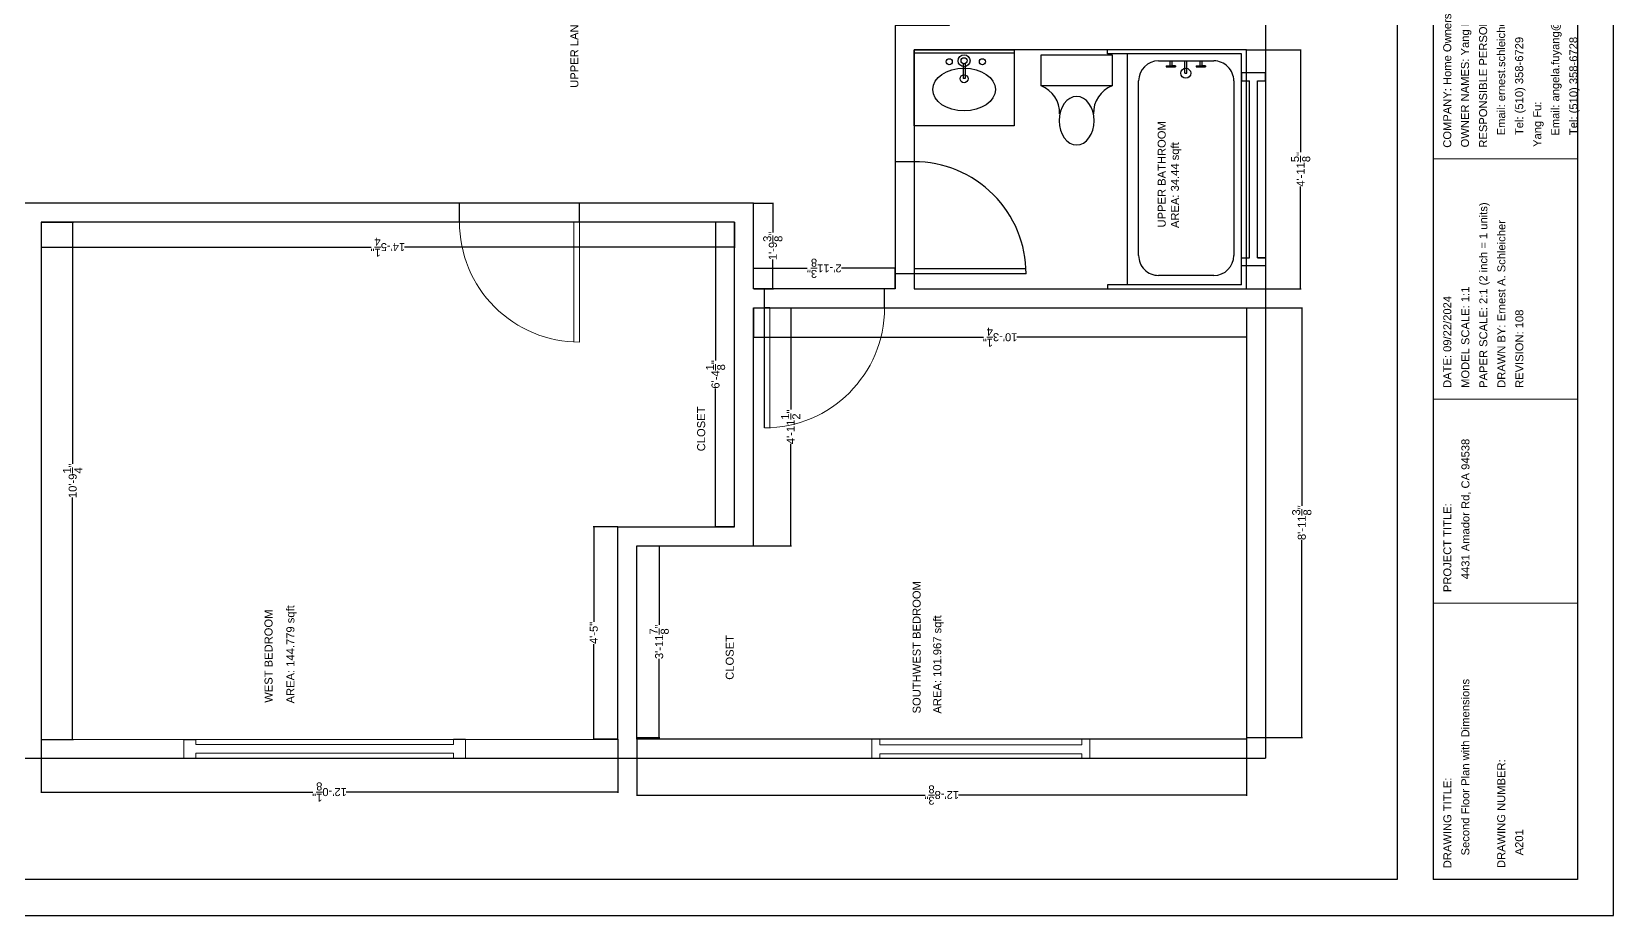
# Model space of a CAD drawing. Header units: inches. Extents: x 12 to 619, y -4 to 515.
# Drawn here: x 224.2 to 619.4, y -4 to 216.8 of the extents above; entities that cross this region are included whole.
import ezdxf

# ---------------------------------------------------------------- set-up
doc = ezdxf.new("R2010")
doc.units = ezdxf.units.IN
doc.header["$MEASUREMENT"] = 0
doc.layers.get('0').update_dxf_attribs({"color": 1, "lineweight": 9})
for name, color, linetype, lineweight in [('00-page-edge', 7, 'Continuous', 9), ('A201-Dimensions', 7, 'Continuous', 9), ('A201-Floorplan-2nd-floor', 7, 'Continuous', 9), ('A201-Text', 7, 'Continuous', 9)]:
    doc.layers.add(name, color=color, linetype=linetype, lineweight=lineweight)
doc.layers.add('Title Block', color=7, linetype='Continuous')
doc.layers.get('0').off()
doc.styles.get("Standard").update_dxf_attribs({"font": 'Arial.ttf', "height": 2})
doc.dimstyles.get("Standard").update_dxf_attribs({"dimtxt": 0.18, "dimasz": 0.1175, "dimexe": 0.18, "dimexo": 0.0625, "dimgap": 0.09, "dimtad": 0, "dimtoh": 1, "dimdec": 3, "dimzin": 0, "dimdsep": 46, "dimlunit": 4, "dimtxsty": 'Standard', "dimblk": 'ARCHTICK', "dimblk1": 'ARCHTICK', "dimblk2": 'ARCHTICK', "dimcen": 0.09, "dimadec": 1, "dimazin": 0, "dimtfac": 1, "dimtdec": 3, "dimtofl": 0, "dimtmove": 0, "dimatfit": 3, "dimfxl": 1, "dimtolj": 1, "dimtzin": 0, "dimarcsym": 0})

# ---------------------------------------------------------------- blocks, each defined once
blk = doc.blocks.new('L2-bathroom-door')
at = {"lineweight": 30}
for p, q in [((0, -28), (0, 0)), ((1.25, 0), (0, 0)), ((0, 0), (0, 0)), ((1.25, -27.97), (1.25, 0))]:
    blk.add_line(p, q, dxfattribs=at)
blk.add_arc((0, 0), 28, 270, 0, dxfattribs=at)
blk = doc.blocks.new('L2-W-bedroom-door')
at = {"layer": 'A201-Floorplan-2nd-floor'}
for p, q in [((-186.19, -524.69), (-156.19, -524.69)), ((-156.19, -523.31), (-186.15, -523.31)), ((-156.19, -524.69), (-156.19, -523.31))]:
    blk.add_line(p, q, dxfattribs=at)
blk.add_arc((-156.19, -524.69), 30, 90, 180, dxfattribs=at)
blk = doc.blocks.new('L2-SW-bedroom-door')
at = {"layer": 'A201-Floorplan-2nd-floor', "lineweight": 30}
for p in [(-313.87, -549.41), (-283.87, -550.78)]:
    blk.add_line(p, (-283.87, -549.41), dxfattribs=at)
at = {"layer": 'A201-Floorplan-2nd-floor'}
blk.add_line((-313.87, -550.78), (-283.87, -550.78), dxfattribs=at)
blk.add_arc((-283.87, -549.41), 30, 180, 270, dxfattribs=at)
blk = doc.blocks.new('L2-SW-bedroom-window')
at = {"layer": 'A201-Floorplan-2nd-floor'}
for p, q in [((0, 54.5), (-4.75, 54.5)), ((-4.75, 52.5), (-3.72, 52.5)), ((-3.72, 2), (-3.72, 52.5)), ((-1.47, 2), (-1.47, 52.5)), ((-1.47, 52.5), (0, 52.5)), ((0, 52.5), (0, 54.5)), ((-3.72, 2), (-4.75, 2)), ((0, 0), (-4.75, 0)), ((0, 2), (-1.47, 2)), ((0, 0), (0, 2))]:
    blk.add_line(p, q, dxfattribs=at)
at = {"layer": 'A201-Floorplan-2nd-floor', "lineweight": 30}
for p, q in [((-4.75, 54.5), (-4.75, 52.5)), ((-4.75, 2), (-4.75, 0))]:
    blk.add_line(p, q, dxfattribs=at)
blk = doc.blocks.new('L2-bathroom-bath-tub')
at = {"lineweight": 30}
for p, q in [((-1, 0), (0, 0)), ((-58.68, 0), (-59.68, 0)), ((-58.68, -33.5), (-58.68, 0)), ((-1, -33.5), (-1, 0)), ((-58.68, -5), (-1, -5)), ((-51.34, -7.77), (-7.72, -7.77)), ((-56.34, -26.56), (-56.34, -12.77)), ((-2.72, -12.77), (-2.72, -26.56)), ((-7.72, -31.56), (-51.34, -31.56)), ((-58.68, -33.5), (-1, -33.5))]:
    blk.add_line(p, q, dxfattribs=at)
for centre, start, end in [((-51.34, -12.77), 90, 180), ((-7.72, -12.77), 0, 90), ((-51.34, -26.56), 180, 270), ((-7.72, -26.56), 270, 0)]:
    blk.add_arc(centre, 5, start, end, dxfattribs=at)
blk = doc.blocks.new('L2-bathroom-window')
at = {"lineweight": 30}
for p, q in [((0, 0), (0, 6)), ((0, 6), (2, 6)), ((2, 6), (2, 4)), ((2, 6), (2, 4)), ((2, 4), (46.18, 4)), ((48.18, 6), (46.18, 6)), ((46.18, 6), (46.18, 4)), ((48.18, 0), (48.18, 6)), ((2, 0), (0, 0)), ((2, 2), (2, 0)), ((2, 0), (2, 2)), ((2, 2), (46.18, 2)), ((46.18, 2), (46.18, 0)), ((46.18, 0), (48.18, 0))]:
    blk.add_line(p, q, dxfattribs=at)
blk = doc.blocks.new('L2-bathroom-sink')
at = {"lineweight": 30}
for p, q in [((-19, -25), (-19, 0)), ((-19, 0), (0, 0)), ((-0.75, 0), (-0.75, -25)), ((0, 0), (0, -25)), ((-3.39, -12.25), (-7.17, -12.25)), ((-7.17, -12.75), (-7.17, -12.25)), ((-3.39, -12.75), (-7.17, -12.75)), ((0, -25), (-19, -25))]:
    blk.add_line(p, q, dxfattribs=at)
for centre, radius in [((-7.19, -12.5), 1), ((-2.69, -12.5), 1.5), ((-2.94, -8.81), 0.75), ((-2.69, -12.5), 0.75), ((-2.94, -17.09), 0.75)]:
    blk.add_circle(centre, radius, dxfattribs=at)
blk.add_ellipse((-9.9, -12.5), major_axis=(0, 7.83), ratio=0.682565, dxfattribs=at)
blk = doc.blocks.new('L2-toilet')
at = {"layer": 'A201-Floorplan-2nd-floor', "lineweight": 30}
for p, q in [((-7.75, 0), (-7.75, 17.75)), ((-7.75, 17.75), (0, 17.75)), ((0, 17.75), (0, 0)), ((0, 0), (-7.75, 0))]:
    blk.add_line(p, q, dxfattribs=at)
for centre, start, end in [((-14.44, 20.27), 267.5527, 339.3943), ((-14.44, -2.52), 20.6057, 92.4473)]:
    blk.add_arc(centre, 7.15, start, end, dxfattribs=at)
blk.add_ellipse((-16.43, 8.88), major_axis=(-6.05, 0), ratio=0.722961, start_param=4.712389, end_param=10.995574, dxfattribs=at)
blk = doc.blocks.new('L2-tub-hot-faucet')
at = {"layer": 'A201-Floorplan-2nd-floor', "lineweight": 30}
for p, q in [((-1.26, 1.41), (-1.51, 1.41)), ((-1.51, 1.41), (-1.51, -0.91)), ((-1.26, 1.41), (-1.26, -0.91)), ((0, 0.5), (-1.26, 0.5)), ((0, 0), (-1.26, 0)), ((-1.26, -0.91), (-1.26, 0)), ((-1.26, -0.91), (-1.51, -0.91))]:
    blk.add_line(p, q, dxfattribs=at)
blk = doc.blocks.new('L2-tub-faucets-and-drain')
at = {"layer": 'A201-Floorplan-2nd-floor', "lineweight": 30}
for p, q in [((0, 0.25), (3.11, 0.25)), ((0, 0.25), (0, -0.25)), ((0, -0.25), (3.11, -0.25))]:
    blk.add_line(p, q, dxfattribs=at)
blk.add_circle((0, 0), 1.25, dxfattribs=at)
at = {"lineweight": 30}
for p in [(3.11, 3.5), (3.11, -4)]:
    blk.add_blockref('L2-tub-hot-faucet', p, dxfattribs=at)
blk = doc.blocks.new('_ArchTick')
at = {"color": 0, "linetype": 'ByBlock', "lineweight": 30, "const_width": 0.15}
blk.add_lwpolyline([(-0.5, -0.5), (0.5, 0.5)], dxfattribs=at)
blk = doc.blocks.new('*D162')
at = {"layer": 'A201-Dimensions', "color": 0, "lineweight": -2, "transparency": 16777216}
for p, q in [((375.41, 40.32), (375.41, 25.85)), ((527.75, 40.32), (527.75, 25.85)), ((375.41, 26.03), (447.42, 26.03)), ((527.75, 26.03), (455.74, 26.03))]:
    blk.add_line(p, q, dxfattribs=at)
at = {"layer": 'A201-Dimensions', "color": 0, "lineweight": -2, "transparency": 16777216, "xscale": 0.1175, "yscale": 0.1175, "zscale": 0.1175, "rotation": 180}
blk.add_blockref('_ArchTick', (375.41, 26.03), dxfattribs=at)
at = {"layer": 'A201-Dimensions', "color": 0, "lineweight": -2, "transparency": 16777216, "xscale": 0.1175, "yscale": 0.1175, "zscale": 0.1175}
blk.add_blockref('_ArchTick', (527.75, 26.03), dxfattribs=at)
at = {"layer": 'A201-Dimensions', "color": 0, "lineweight": 5, "transparency": 16777216, "insert": (451.58, 26.03), "char_height": 2, "attachment_point": 5, "rotation": 180}
blk.add_mtext('\\A1;12\'-8{\\H1x;\\S3/8;}"', dxfattribs=at)
blk = doc.blocks.new('*D163')
at = {"layer": 'A201-Dimensions', "color": 0, "lineweight": -2, "transparency": 16777216}
for p, q in [((375.47, 88.29), (381.14, 88.29)), ((380.96, 88.29), (380.96, 68.58)), ((380.96, 40.38), (380.96, 60.08)), ((375.47, 40.38), (381.14, 40.38))]:
    blk.add_line(p, q, dxfattribs=at)
at = {"layer": 'A201-Dimensions', "color": 0, "lineweight": -2, "transparency": 16777216, "xscale": 0.1175, "yscale": 0.1175, "zscale": 0.1175}
for p, rotation in [((380.96, 88.29), 90), ((380.96, 40.38), 270)]:
    blk.add_blockref('_ArchTick', p, dxfattribs=dict(at, rotation=rotation))
at = {"layer": 'A201-Dimensions', "color": 0, "lineweight": 5, "transparency": 16777216, "insert": (380.96, 64.33), "char_height": 2, "attachment_point": 5, "rotation": 90}
blk.add_mtext('\\A1;3\'-11{\\H1x;\\S7/8;}"', dxfattribs=at)
blk = doc.blocks.new('*D164')
at = {"layer": 'A201-Dimensions', "color": 0, "lineweight": -2, "transparency": 16777216}
for p, q in [((527.81, 147.75), (541.72, 147.75)), ((541.54, 147.75), (541.54, 98.32)), ((541.54, 40.38), (541.54, 89.81)), ((527.81, 40.38), (541.72, 40.38))]:
    blk.add_line(p, q, dxfattribs=at)
at = {"layer": 'A201-Dimensions', "color": 0, "lineweight": -2, "transparency": 16777216, "xscale": 0.1175, "yscale": 0.1175, "zscale": 0.1175}
for p, rotation in [((541.54, 147.75), 90), ((541.54, 40.38), 270)]:
    blk.add_blockref('_ArchTick', p, dxfattribs=dict(at, rotation=rotation))
at = {"layer": 'A201-Dimensions', "color": 0, "lineweight": 5, "transparency": 16777216, "insert": (541.54, 94.07), "char_height": 2, "attachment_point": 5, "rotation": 90}
blk.add_mtext('\\A1;8\'-11{\\H1x;\\S3/8;}"', dxfattribs=at)
blk = doc.blocks.new('*D165')
at = {"layer": 'A201-Dimensions', "color": 0, "lineweight": -2, "transparency": 16777216}
for p, q in [((527.81, 212.19), (541.42, 212.19)), ((541.24, 212.19), (541.24, 186.64)), ((541.24, 152.5), (541.24, 178.05)), ((527.81, 152.5), (541.42, 152.5))]:
    blk.add_line(p, q, dxfattribs=at)
at = {"layer": 'A201-Dimensions', "color": 0, "lineweight": -2, "transparency": 16777216, "xscale": 0.1175, "yscale": 0.1175, "zscale": 0.1175}
for p, rotation in [((541.24, 212.19), 90), ((541.24, 152.5), 270)]:
    blk.add_blockref('_ArchTick', p, dxfattribs=dict(at, rotation=rotation))
at = {"layer": 'A201-Dimensions', "color": 0, "lineweight": 5, "transparency": 16777216, "insert": (541.24, 182.35), "char_height": 2, "attachment_point": 5, "rotation": 90}
blk.add_mtext('\\A1;4\'-11{\\H1x;\\S5/8;}"', dxfattribs=at)
blk = doc.blocks.new('*D170')
at = {"layer": 'A201-Dimensions', "color": 0, "lineweight": -2, "transparency": 16777216}
for p, q in [((404.63, 173.94), (409.54, 173.94)), ((409.36, 173.94), (409.36, 166.6)), ((409.36, 152.5), (409.36, 159.84)), ((404.63, 152.5), (409.54, 152.5))]:
    blk.add_line(p, q, dxfattribs=at)
at = {"layer": 'A201-Dimensions', "color": 0, "lineweight": -2, "transparency": 16777216, "xscale": 0.1175, "yscale": 0.1175, "zscale": 0.1175}
for p, rotation in [((409.36, 173.94), 90), ((409.36, 152.5), 270)]:
    blk.add_blockref('_ArchTick', p, dxfattribs=dict(at, rotation=rotation))
at = {"layer": 'A201-Dimensions', "color": 0, "lineweight": 5, "transparency": 16777216, "insert": (409.36, 163.22), "char_height": 2, "attachment_point": 5, "rotation": 90}
blk.add_mtext('\\A1;1\'-9{\\H1x;\\S3/8;}"', dxfattribs=at)
blk = doc.blocks.new('*D171')
at = {"layer": 'A201-Dimensions', "color": 0, "lineweight": -2, "transparency": 16777216}
for p, q in [((404.56, 152.57), (404.56, 157.8)), ((404.56, 157.62), (417.96, 157.62)), ((439.9, 157.62), (426.5, 157.62)), ((439.9, 152.57), (439.9, 157.8))]:
    blk.add_line(p, q, dxfattribs=at)
at = {"layer": 'A201-Dimensions', "color": 0, "lineweight": -2, "transparency": 16777216, "xscale": 0.1175, "yscale": 0.1175, "zscale": 0.1175, "rotation": 180}
blk.add_blockref('_ArchTick', (404.56, 157.62), dxfattribs=at)
at = {"layer": 'A201-Dimensions', "color": 0, "lineweight": -2, "transparency": 16777216, "xscale": 0.1175, "yscale": 0.1175, "zscale": 0.1175}
blk.add_blockref('_ArchTick', (439.9, 157.62), dxfattribs=at)
at = {"layer": 'A201-Dimensions', "color": 0, "lineweight": 5, "transparency": 16777216, "insert": (422.23, 157.62), "char_height": 2, "attachment_point": 5, "rotation": 180}
blk.add_mtext('\\A1;2\'-11{\\H1x;\\S3/8;}"', dxfattribs=at)
blk = doc.blocks.new('*D175')
at = {"layer": 'A201-Dimensions', "color": 0, "lineweight": -2, "transparency": 16777216}
for p, q in [((226.53, 169.13), (226.53, 162.73)), ((399.81, 169.13), (399.81, 162.73)), ((226.53, 162.91), (308.98, 162.91)), ((399.81, 162.91), (317.36, 162.91))]:
    blk.add_line(p, q, dxfattribs=at)
at = {"layer": 'A201-Dimensions', "color": 0, "lineweight": -2, "transparency": 16777216, "xscale": 0.1175, "yscale": 0.1175, "zscale": 0.1175, "rotation": 180}
blk.add_blockref('_ArchTick', (226.53, 162.91), dxfattribs=at)
at = {"layer": 'A201-Dimensions', "color": 0, "lineweight": -2, "transparency": 16777216, "xscale": 0.1175, "yscale": 0.1175, "zscale": 0.1175}
blk.add_blockref('_ArchTick', (399.81, 162.91), dxfattribs=at)
at = {"layer": 'A201-Dimensions', "color": 0, "lineweight": 5, "transparency": 16777216, "insert": (313.17, 162.91), "char_height": 2, "attachment_point": 5, "rotation": 180}
blk.add_mtext('\\A1;14\'-5{\\H1x;\\S1/4;}"', dxfattribs=at)
blk = doc.blocks.new('*D176')
at = {"layer": 'A201-Dimensions', "color": 0, "lineweight": -2, "transparency": 16777216}
for p, q in [((404.56, 147.69), (404.56, 140.23)), ((527.75, 147.69), (527.75, 140.23)), ((404.56, 140.41), (461.97, 140.41)), ((527.75, 140.41), (470.35, 140.41))]:
    blk.add_line(p, q, dxfattribs=at)
at = {"layer": 'A201-Dimensions', "color": 0, "lineweight": -2, "transparency": 16777216, "xscale": 0.1175, "yscale": 0.1175, "zscale": 0.1175, "rotation": 180}
blk.add_blockref('_ArchTick', (404.56, 140.41), dxfattribs=at)
at = {"layer": 'A201-Dimensions', "color": 0, "lineweight": -2, "transparency": 16777216, "xscale": 0.1175, "yscale": 0.1175, "zscale": 0.1175}
blk.add_blockref('_ArchTick', (527.75, 140.41), dxfattribs=at)
at = {"layer": 'A201-Dimensions', "color": 0, "lineweight": 5, "transparency": 16777216, "insert": (466.16, 140.41), "char_height": 2, "attachment_point": 5, "rotation": 180}
blk.add_mtext('\\A1;10\'-3{\\H1x;\\S1/4;}"', dxfattribs=at)
blk = doc.blocks.new('*D177')
at = {"layer": 'A201-Dimensions', "color": 0, "lineweight": -2, "transparency": 16777216}
for p, q in [((404.63, 147.75), (414.01, 147.75)), ((413.83, 147.75), (413.83, 122.32)), ((413.83, 88.29), (413.83, 113.73)), ((404.63, 88.29), (414.01, 88.29))]:
    blk.add_line(p, q, dxfattribs=at)
at = {"layer": 'A201-Dimensions', "color": 0, "lineweight": -2, "transparency": 16777216, "xscale": 0.1175, "yscale": 0.1175, "zscale": 0.1175}
for p, rotation in [((413.83, 147.75), 90), ((413.83, 88.29), 270)]:
    blk.add_blockref('_ArchTick', p, dxfattribs=dict(at, rotation=rotation))
at = {"layer": 'A201-Dimensions', "color": 0, "lineweight": 5, "transparency": 16777216, "insert": (413.83, 118.02), "char_height": 2, "attachment_point": 5, "rotation": 90}
blk.add_mtext('\\A1;4\'-11{\\H1x;\\S1/2;}"', dxfattribs=at)
blk = doc.blocks.new('*D178')
at = {"layer": 'A201-Dimensions', "color": 0, "lineweight": -2, "transparency": 16777216}
for p, q in [((399.75, 169.19), (394.86, 169.19)), ((395.04, 169.19), (395.04, 134.59)), ((395.04, 93.04), (395.04, 127.63)), ((399.75, 93.04), (394.86, 93.04))]:
    blk.add_line(p, q, dxfattribs=at)
at = {"layer": 'A201-Dimensions', "color": 0, "lineweight": -2, "transparency": 16777216, "xscale": 0.1175, "yscale": 0.1175, "zscale": 0.1175}
for p, rotation in [((395.04, 169.19), 90), ((395.04, 93.04), 270)]:
    blk.add_blockref('_ArchTick', p, dxfattribs=dict(at, rotation=rotation))
at = {"layer": 'A201-Dimensions', "color": 0, "lineweight": 5, "transparency": 16777216, "insert": (395.04, 131.11), "char_height": 2, "attachment_point": 5, "rotation": 90}
blk.add_mtext('\\A1;6\'-4{\\H1x;\\S1/8;}"', dxfattribs=at)
blk = doc.blocks.new('*D179')
at = {"layer": 'A201-Dimensions', "color": 0, "lineweight": -2, "transparency": 16777216}
for p, q in [((370.6, 93.04), (364.45, 93.04)), ((364.63, 93.04), (364.63, 69.32)), ((364.63, 40.02), (364.63, 63.74)), ((370.6, 40.02), (364.45, 40.02))]:
    blk.add_line(p, q, dxfattribs=at)
at = {"layer": 'A201-Dimensions', "color": 0, "lineweight": -2, "transparency": 16777216, "xscale": 0.1175, "yscale": 0.1175, "zscale": 0.1175}
for p, rotation in [((364.63, 93.04), 90), ((364.63, 40.02), 270)]:
    blk.add_blockref('_ArchTick', p, dxfattribs=dict(at, rotation=rotation))
at = {"layer": 'A201-Dimensions', "color": 0, "lineweight": 5, "transparency": 16777216, "insert": (364.63, 66.53), "char_height": 2, "attachment_point": 5, "rotation": 90}
blk.add_mtext('\\A1;4\'-5"', dxfattribs=at)
blk = doc.blocks.new('*D180')
at = {"layer": 'A201-Dimensions', "color": 0, "lineweight": -2, "transparency": 16777216}
for p, q in [((226.6, 169.19), (234.59, 169.19)), ((234.41, 169.19), (234.41, 108.74)), ((234.41, 39.92), (234.41, 100.36)), ((226.6, 39.92), (234.59, 39.92))]:
    blk.add_line(p, q, dxfattribs=at)
at = {"layer": 'A201-Dimensions', "color": 0, "lineweight": -2, "transparency": 16777216, "xscale": 0.1175, "yscale": 0.1175, "zscale": 0.1175}
for p, rotation in [((234.41, 169.19), 90), ((234.41, 39.92), 270)]:
    blk.add_blockref('_ArchTick', p, dxfattribs=dict(at, rotation=rotation))
at = {"layer": 'A201-Dimensions', "color": 0, "lineweight": 5, "transparency": 16777216, "insert": (234.41, 104.55), "char_height": 2, "attachment_point": 5, "rotation": 90}
blk.add_mtext('\\A1;10\'-9{\\H1x;\\S1/4;}"', dxfattribs=at)
blk = doc.blocks.new('*D214')
at = {"layer": 'A201-Dimensions', "color": 0, "lineweight": -2, "transparency": 16777216}
for p, q in [((226.53, 39.85), (226.53, 26.59)), ((370.66, 39.96), (370.66, 26.59)), ((226.53, 26.77), (294.44, 26.77)), ((370.66, 26.77), (302.75, 26.77))]:
    blk.add_line(p, q, dxfattribs=at)
at = {"layer": 'A201-Dimensions', "color": 0, "lineweight": -2, "transparency": 16777216, "xscale": 0.1175, "yscale": 0.1175, "zscale": 0.1175, "rotation": 180}
blk.add_blockref('_ArchTick', (226.53, 26.77), dxfattribs=at)
at = {"layer": 'A201-Dimensions', "color": 0, "lineweight": -2, "transparency": 16777216, "xscale": 0.1175, "yscale": 0.1175, "zscale": 0.1175}
blk.add_blockref('_ArchTick', (370.66, 26.77), dxfattribs=at)
at = {"layer": 'A201-Dimensions', "color": 0, "lineweight": 5, "transparency": 16777216, "insert": (298.6, 26.77), "char_height": 2, "attachment_point": 5, "rotation": 180}
blk.add_mtext('\\A1;12\'-0{\\H1x;\\S1/8;}"', dxfattribs=at)
blk = doc.blocks.new('L2-west-bedroom-window')
at = {"layer": 'A201-Floorplan-2nd-floor'}
for p, q in [((-4.75, 70.4), (-0.02, 70.4)), ((-3.45, 67.4), (-4.75, 67.4)), ((-3.45, 67.4), (-3.45, 3)), ((-0.02, 67.4), (-1.3, 67.4)), ((-1.3, 67.4), (-1.3, 3)), ((-4.75, 3), (-3.45, 3)), ((0, 0), (-4.75, 0)), ((-1.3, 3), (0, 3)), ((0, 3), (0, 0))]:
    blk.add_line(p, q, dxfattribs=at)
at = {"layer": 'A201-Floorplan-2nd-floor', "lineweight": 30}
for p, q in [((-4.75, 70.4), (-4.75, 67.4)), ((-0.02, 70.4), (-0.02, 67.4)), ((-4.75, 3), (-4.75, 0))]:
    blk.add_line(p, q, dxfattribs=at)

msp = doc.modelspace()

# ---------------------------------------------------------------- linework, layer by layer
at = {"layer": '00-page-edge', "lineweight": 5}
for p, q in [((574.3969, 184.9613), (610.3969, 184.9613)), ((574.3969, 124.9613), (610.3969, 124.9613)), ((574.3969, 73.9613), (610.3969, 73.9613)), ((574.3969, 4.9613), (574.3969, 4.9613)), ((574.3969, 4.9613), (574.3969, 4.9613))]:
    msp.add_line(p, q, dxfattribs=at)
at = {"layer": '00-page-edge', "lineweight": -3}
for points in [[(12.0961, -4.0387), (619.3969, -4.0387), (619.3969, 515.3126), (12.0961, 515.3126)], [(565.3969, 4.9613), (21.0961, 4.9613), (21.0961, 506.3126), (565.3969, 506.3126)]]:
    msp.add_lwpolyline(points, close=True, dxfattribs=at)
at = {"layer": 'A201-Floorplan-2nd-floor', "lineweight": -3}
for p, q in [((532.5022, 356.5673), (532.5022, 35.2654)), ((444.6479, 184.2548), (439.8979, 184.2548)), ((331.0497, 169.1883), (331.0497, 173.9383)), ((361.0497, 169.1883), (361.0497, 173.9383)), ((444.6479, 156.2548), (439.8979, 156.2548)), ((444.6479, 156.2548), (444.6479, 152.5048)), ((407.2729, 147.7548), (407.2729, 152.5048)), ((437.2729, 147.7548), (437.2729, 152.5048)), ((526.5022, 153.5048), (498.0022, 153.5048)), ((90.6913, 35.1678), (532.5022, 35.2654))]:
    msp.add_line(p, q, dxfattribs=at)
for points in [[(221.7882, 173.9383), (221.7882, 40.0259), (95.4132, 39.9423), (95.4132, 351.8173), (390.6044, 351.8173), (390.6044, 242.7548), (453.452, 242.7548), (453.452, 218.2548), (439.8979, 218.2548), (439.8979, 152.5048), (404.5647, 152.5048), (404.5647, 173.9383), (221.7829, 173.9383)], [(375.4085, 39.9423), (375.4085, 88.2861), (404.5647, 88.2861), (404.5647, 147.7548), (527.7522, 147.7548), (527.7522, 40.0161), (375.4085, 39.9657)]]:
    msp.add_lwpolyline(points, dxfattribs=at)
for points in [[(527.7522, 212.1874), (444.6479, 212.1874), (444.6479, 152.5048), (527.7522, 152.5048)], [(226.5329, 39.9165), (370.6585, 39.9642), (370.6585, 93.0361), (399.8147, 93.0361), (399.8147, 169.1883), (226.5329, 169.1883)]]:
    msp.add_lwpolyline(points, close=True, dxfattribs=at)
at = {"layer": 'Title Block', "lineweight": -3}
for p, q in [((574.3969, 506.3126), (574.3969, 4.9613)), ((610.3969, 506.3126), (610.3969, 4.9613)), ((610.3969, 4.9613), (574.3969, 4.9613))]:
    msp.add_line(p, q, dxfattribs=at)

# ---------------------------------------------------------------- block references
at = {"lineweight": -3, "rotation": 89.99999999999999}
for name, p in [('L2-tub-faucets-and-drain', (512.5483, 206.3582)), ('L2-W-bedroom-door', (-163.6368, 325.375)), ('L2-SW-bedroom-window', (488.5662, 40.0012))]:
    msp.add_blockref(name, p, dxfattribs=at)
at = {"lineweight": 5, "rotation": 89.99999999999999}
msp.add_blockref('L2-west-bedroom-window', (332.5978, 39.9516), dxfattribs=at)
at = {"layer": 'A201-Floorplan-2nd-floor', "lineweight": -3, "rotation": 89.99999999999999}
for name, p in [('L2-bathroom-sink', (444.6479, 212.1874)), ('L2-toilet', (494.1479, 210.9374)), ('L2-bathroom-bath-tub', (493.0022, 212.1874)), ('L2-bathroom-window', (532.5022, 158.2548)), ('L2-bathroom-door', (444.6479, 156.2548)), ('L2-SW-bedroom-door', (-142.1368, 431.625))]:
    msp.add_blockref(name, p, dxfattribs=at)

# ---------------------------------------------------------------- texts
at = {"layer": '00-page-edge', "lineweight": 5}
for s, p in [('DRAWING NUMBER:', (592.3802, 7.7822)), ('A201', (596.86, 10.9579))]:
    msp.add_text(s, height=2, rotation=90, dxfattribs=at).set_placement(p)
at = {"layer": 'A201-Text', "lineweight": 5}
for s, p in [('UPPER LANDING', (360.7686, 202.7277)), ('UPPER BATHROOM', (507.5316, 167.8326)), ('AREA: 34.44 sqft', (510.837, 167.6824)), ('CLOSET', (392.457, 111.9095)), ('SOUTHWEST BEDROOM', (446.296, 46.4131)), ('WEST BEDROOM', (284.3537, 49.0847)), ('AREA: 144.779 sqft', (289.817, 48.9089)), ('AREA: 101.967 sqft', (451.4548, 46.3717)), ('CLOSET', (399.596, 54.8229))]:
    msp.add_text(s, height=2, rotation=90, dxfattribs=at).set_placement(p)
at = {"layer": 'Title Block', "lineweight": 5}
for s, p in [('RESPONSIBLE PERSON AND ONLY WORKER: Ernest A Schleicher', (587.8478, 187.7749)), ('OWNER NAMES: Yang Fu, Ernest A. Schleicher', (583.3143, 187.8359)), ('Email: ernest.schleicher@gmail.com', (592.3562, 190.8375)), ('Email: angela.fuyang@gmail.com', (605.8749, 190.766)), ('COMPANY: Home Owners', (578.8904, 187.7415)), ('Tel: (510) 358-6729', (596.8629, 190.9151)), ('Tel: (510) 358-6728', (610.408, 190.9091)), ('Yang Fu:', (601.3853, 187.9485)), ('PAPER SCALE: 2:1 (2 inch = 1 units)', (587.9027, 127.7477)), ('DRAWN BY: Ernest A. Schleicher', (592.4135, 127.7564)), ('DATE: 09/22/2024', (578.8965, 127.7356)), ('MODEL SCALE: 1:1', (583.4021, 127.7439)), ('REVISION: 108', (596.9038, 127.7431)), ('4431 Amador Rd, CA 94538', (583.4295, 79.9421)), ('PROJECT TITLE:', (578.9167, 76.7238)), ('Second Floor Plan with Dimensions', (583.3962, 10.9364)), ('DRAWING TITLE:', (578.9186, 7.7267))]:
    msp.add_text(s, height=2, rotation=90, dxfattribs=at).set_placement(p)

# ---------------------------------------------------------------- dimensions: what is measured, and where the dimension line sits
at = {"layer": 'A201-Dimensions', "lineweight": 5}
for base, p1, p2, angle, picture, middle in [((541.2356, 212.1874), (527.7522, 152.5048), (527.7522, 212.1874), 90, '*D165', (541.2356, 182.3461)), ((541.5388, 40.3798), (527.7522, 147.7548), (527.7522, 40.3798), 90, '*D164', (541.5388, 94.0673)), ((370.6585, 26.7699), (226.5329, 39.9165), (370.6585, 40.024), 180, '*D214', (298.5957, 26.7699)), ((375.4085, 26.0312), (527.7522, 40.3798), (375.4085, 40.3798), 180, '*D162', (451.5803, 26.0312))]:
    dim = msp.add_linear_dim(base=base, p1=p1, p2=p2, angle=angle, dimstyle='Standard', dxfattribs=at)
    dim.commit()
    dim.dimension.update_dxf_attribs({"geometry": picture, "text_midpoint": middle, "dimtype": 160})
for base, p1, p2, angle, picture, middle in [((409.36246, 173.93825), (404.56471, 152.50482), (404.56471, 173.93825), 90, '*D170', (409.36246, 163.22153)), ((226.5329, 162.9105), (399.8147, 169.1883), (226.5329, 169.1883), 180, '*D175', (313.1738, 162.9105)), ((234.4066, 39.9165), (226.5329, 169.1883), (226.5329, 39.9165), 90, '*D180', (234.4066, 104.5524)), ((395.0417, 169.1883), (399.8147, 93.0361), (399.8147, 169.1883), 90, '*D178', (395.0417, 131.1122)), ((404.5647, 157.6154), (439.8979, 152.5048), (404.5647, 152.5048), 180, '*D171', (422.2313, 157.6154)), ((527.7522124542, 140.4063343097), (404.5647124542, 147.7548165256), (527.7522124542, 147.7548165256), 180, '*D176', (466.1584624542, 140.4063343097)), ((413.8282, 147.7548), (404.5647, 88.2861), (404.5647, 147.7548), 90, '*D177', (413.8282, 118.0204)), ((364.6255, 93.0361), (370.6585, 40.024), (370.6585, 93.0361), 90, '*D179', (364.6255, 66.53)), ((380.955, 88.2861), (375.4085, 40.3798), (375.4085, 88.2861), 90, '*D163', (380.955, 64.3329))]:
    dim = msp.add_linear_dim(base=base, p1=p1, p2=p2, angle=angle, dimstyle='Standard', dxfattribs=at)
    dim.commit()
    dim.dimension.update_dxf_attribs({"geometry": picture, "text_midpoint": middle})

doc.saveas('drawing.dxf')
